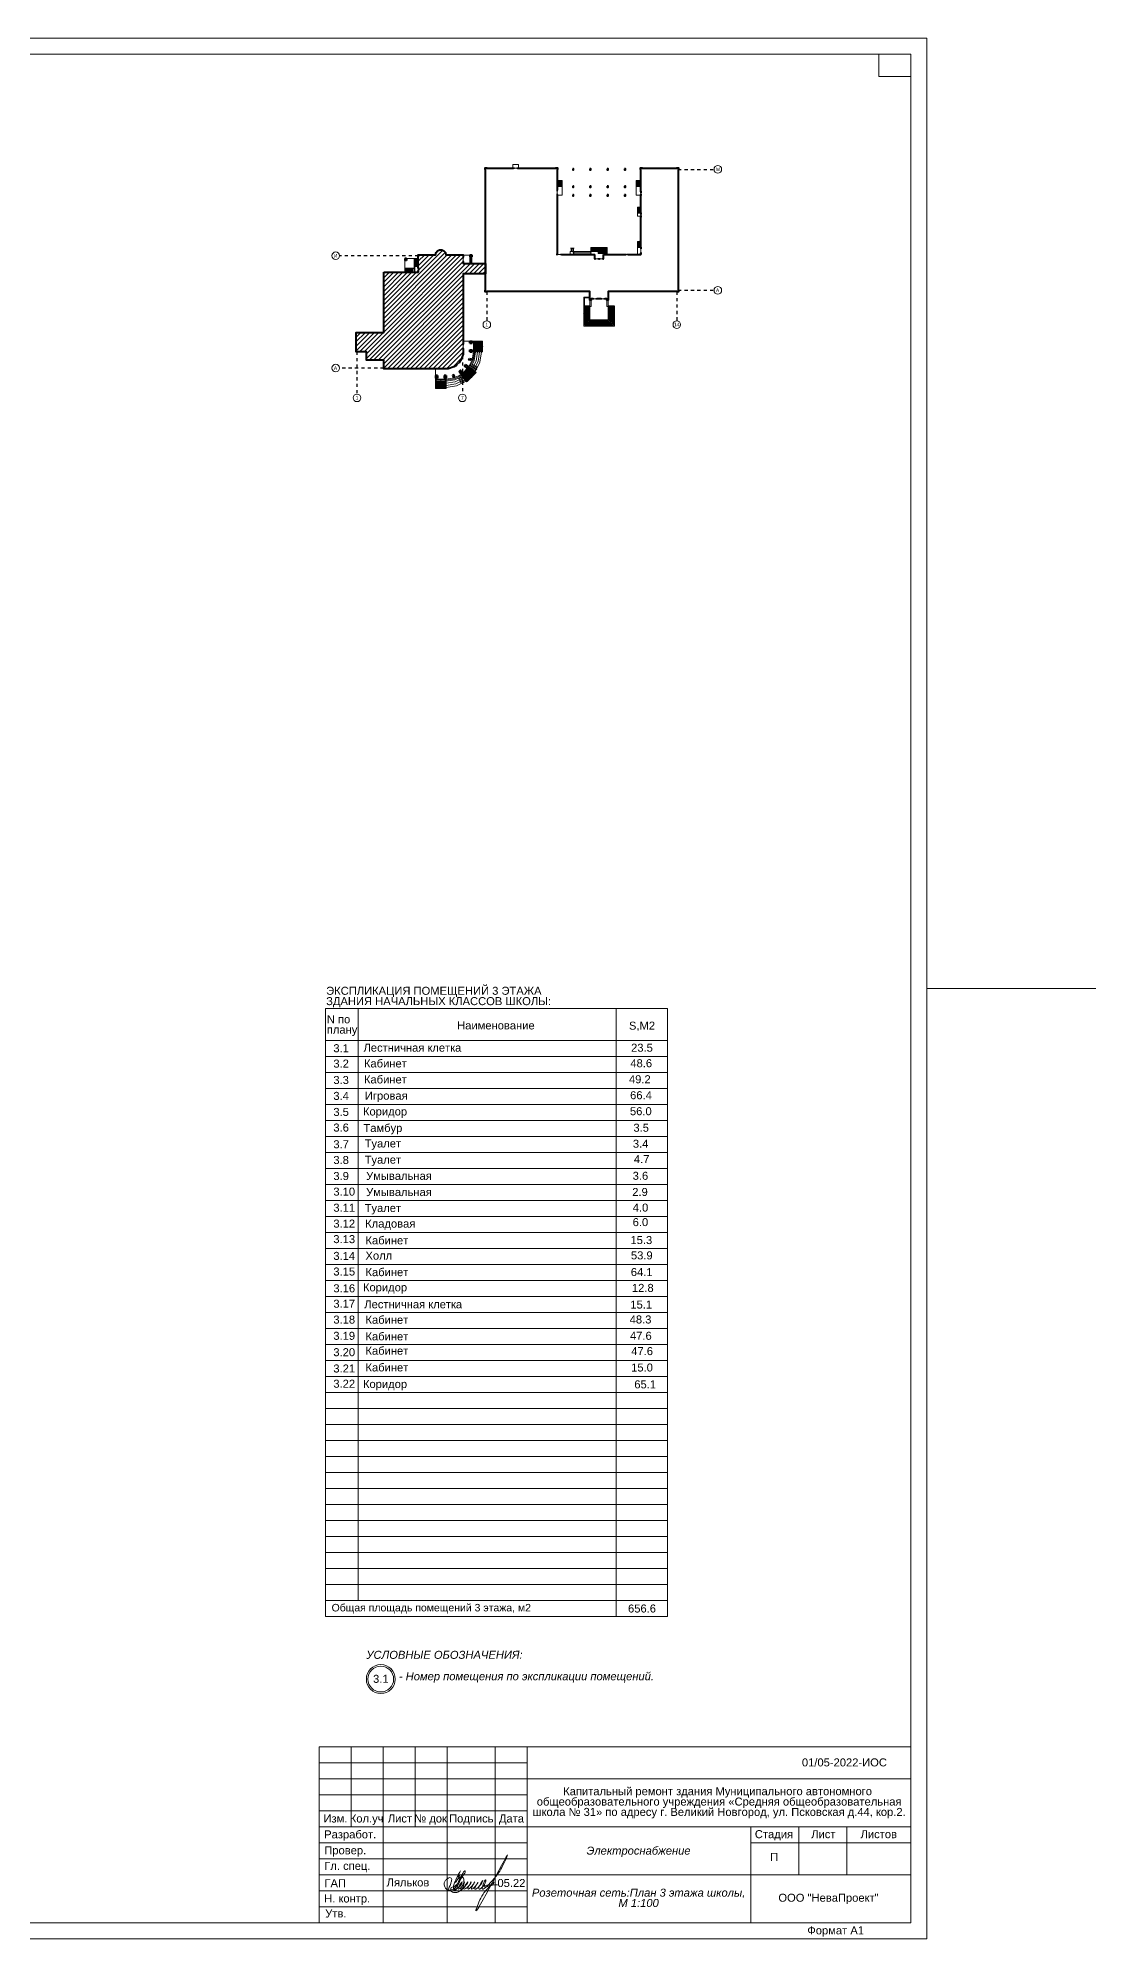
# Model space of a CAD drawing. Header units: metres. Extents: x -306 to 273, y -329 to 512.
# Drawn here: x -52.8 to -19.8, y 375.2 to 434.6 of the extents above; entities that cross this region are included whole.
import ezdxf
from ezdxf.enums import TextEntityAlignment as Align

# ---------------------------------------------------------------- set-up
doc = ezdxf.new("R2010")
doc.units = ezdxf.units.M
doc.header["$MEASUREMENT"] = 0
doc.linetypes.add('( Dashdot )', pattern=[1.001, 0.5, -0.25, 0.001, -0.25])
doc.linetypes.add('DGN Style 3', pattern=[9.681301, 6.915215, -2.766086])
doc.layers.add('Level 50', color=7, linetype='Continuous', lineweight=0)
doc.layers.add('Level 63', color=7, linetype='Continuous', lineweight=0)
doc.styles.add('Arial', font='ariali.ttf')
doc.styles.add('GOST 2.304', font='cs_gost2304.shx')
doc.styles.add('Style-Arial', font='arial.ttf')

# ---------------------------------------------------------------- blocks, each defined once
blk = doc.blocks.new('*U1662')
at = {"color": 7, "linetype": 'Continuous', "lineweight": 0}
blk.add_line((47.337, 0), (42.05, 0), dxfattribs=at)
at = {"color": 7, "linetype": 'Continuous', "lineweight": 0, "flags": 128}
blk.add_lwpolyline([(42.05, 29.7), (42.05, -29.7), (-42.05, -29.7), (-42.05, 29.7), (42.05, 29.7)], close=True, dxfattribs=at)
at = {"layer": 'Level 50', "color": 7, "linetype": 'Continuous', "lineweight": 13}
for p, q in [((41.55, 29.2), (-40.05, 29.2)), ((40.55, 29.2), (40.55, 28.5)), ((41.55, 29.2), (41.55, -29.2)), ((40.55, 28.5), (41.55, 28.5)), ((41.55, -29.2), (-41.25, -29.2))]:
    blk.add_line(p, q, dxfattribs=at)
at = {"layer": 'Level 63', "color": 7, "linetype": 'Continuous', "lineweight": 13}
for p, q in [((23.05, -23.7), (41.55, -23.7)), ((23.05, -23.7), (23.05, -29.2)), ((24.05, -23.7), (24.05, -26.2)), ((25.05, -23.7), (25.05, -29.2)), ((26.05, -23.7), (26.05, -26.2)), ((27.05, -23.7), (27.05, -29.2)), ((28.55, -23.7), (28.55, -29.2)), ((29.55, -23.7), (29.55, -29.2)), ((29.55, -24.7), (41.55, -24.7)), ((23.05, -25.7), (29.55, -25.7)), ((23.05, -26.2), (29.55, -26.2)), ((29.55, -26.2), (41.55, -26.2)), ((36.55, -26.7), (41.55, -26.7)), ((29.55, -27.7), (41.55, -27.7))]:
    blk.add_line(p, q, dxfattribs=at)
at = {"layer": 'Level 63', "color": 7, "linetype": 'Continuous', "lineweight": 0}
for p, q in [((23.05, -24.2), (29.55, -24.2)), ((23.05, -24.7), (29.55, -24.7)), ((23.05, -25.2), (29.55, -25.2)), ((23.05, -26.7), (29.55, -26.7)), ((23.05, -27.2), (29.55, -27.2)), ((23.05, -27.7), (29.55, -27.7)), ((23.05, -28.2), (29.55, -28.2)), ((23.05, -28.7), (29.55, -28.7))]:
    blk.add_line(p, q, dxfattribs=at)
at = {"layer": 'Level 63', "color": 7, "linetype": 'Continuous', "lineweight": 13, "flags": 128}
for points in [[(36.55, -26.2), (36.55, -29.2)], [(38.05, -26.2), (38.05, -27.7)], [(39.55, -26.2), (39.55, -27.7)]]:
    blk.add_lwpolyline(points, dxfattribs=at)
at = {"layer": 'Level 63', "color": 7, "linetype": 'Continuous', "lineweight": 0, "style": 'Style-Arial'}
for s, p in [('Изм.', (23.557, -25.935)), ('Кол.уч', (24.534, -25.935)), ('Лист', (25.573, -25.935)), ('№ док', (26.532, -25.935)), ('Подпись', (27.806, -25.935)), ('Дата', (29.061, -25.935)), ('Разработ.', (24.019, -26.431)), ('Стадия', (37.268, -26.425)), ('Лист', (38.813, -26.425)), ('Листов', (40.546, -26.425)), ('Провер.', (23.864, -26.929)), ('Гл. спец.', (23.931, -27.416)), ('ГАП', (23.551, -27.957)), ('Н. контр.', (23.925, -28.435)), ('ООО "НеваПроект"', (38.973, -28.411)), ('Утв.', (23.57, -28.902)), ('Формат А1', (39.197, -29.431))]:
    blk.add_text(s, height=0.25, dxfattribs=at).set_placement(p, align=Align.MIDDLE_CENTER)
blk = doc.blocks.new('*U1796')
at = {"color": 7, "linetype": 'Continuous', "lineweight": 13}
for radius in [0.452, 0.402]:
    blk.add_circle((0, 0), radius, dxfattribs=at)
at = {"color": 7, "linetype": 'Continuous', "lineweight": 13, "style": 'Style-Arial'}
blk.add_text('3.1', height=0.25, dxfattribs=at).set_placement((-0.242, 0.133), align=Align.TOP_LEFT)
blk = doc.blocks.new('*U1799')
at = {"color": 7, "linetype": 'Continuous', "lineweight": 0}
for p in [(-0.23, 0.11), (0.23, 0.11)]:
    blk.add_line(p, (0, -0.11), dxfattribs=at)
blk = doc.blocks.new('*U1800')
at = {"color": 7, "linetype": 'Continuous', "lineweight": 0}
for p in [(-0.23, 0.11), (0.23, 0.11)]:
    blk.add_line(p, (0, -0.11), dxfattribs=at)
blk = doc.blocks.new('*U1801')
at = {"color": 7, "linetype": 'Continuous', "lineweight": 0}
for p in [(-0.23, 0.11), (0.23, 0.11)]:
    blk.add_line(p, (0, -0.11), dxfattribs=at)
blk = doc.blocks.new('*U1802')
at = {"color": 7, "linetype": 'Continuous', "lineweight": 0}
for p in [(-0.23, 0.11), (0.23, 0.11)]:
    blk.add_line(p, (0, -0.11), dxfattribs=at)
blk = doc.blocks.new('*U1803')
at = {"color": 7, "linetype": 'Continuous', "lineweight": 0}
for p in [(-0.23, 0.11), (0.23, 0.11)]:
    blk.add_line(p, (0, -0.11), dxfattribs=at)
blk = doc.blocks.new('*U1804')
at = {"color": 7, "linetype": 'Continuous', "lineweight": 0}
for p in [(-0.23, 0.11), (0.23, 0.11)]:
    blk.add_line(p, (0, -0.11), dxfattribs=at)
blk = doc.blocks.new('*U1805')
at = {"color": 7, "linetype": 'Continuous', "lineweight": 0}
for p in [(-0.23, 0.11), (0.23, 0.11)]:
    blk.add_line(p, (0, -0.11), dxfattribs=at)
blk = doc.blocks.new('*U1806')
at = {"color": 7, "linetype": 'Continuous', "lineweight": 0}
for p in [(-0.23, 0.11), (0.23, 0.11)]:
    blk.add_line(p, (0, -0.11), dxfattribs=at)
blk = doc.blocks.new('*U1807')
at = {"color": 7, "linetype": 'Continuous', "lineweight": 0}
for p in [(-0.23, 0.11), (0.23, 0.11)]:
    blk.add_line(p, (0, -0.11), dxfattribs=at)
blk = doc.blocks.new('*U1808')
at = {"color": 7, "linetype": 'Continuous', "lineweight": 0}
for p in [(-0.23, 0.11), (0.23, 0.11)]:
    blk.add_line(p, (0, -0.11), dxfattribs=at)
blk = doc.blocks.new('*U1809')
at = {"color": 7, "linetype": 'Continuous', "lineweight": 0}
for p in [(-0.23, 0.11), (0.23, 0.11)]:
    blk.add_line(p, (0, -0.11), dxfattribs=at)
blk = doc.blocks.new('*U1810')
at = {"color": 7, "linetype": 'Continuous', "lineweight": 0}
for p in [(-0.23, 0.11), (0.23, 0.11)]:
    blk.add_line(p, (0, -0.11), dxfattribs=at)
blk = doc.blocks.new('*U1811')
at = {"color": 7, "linetype": 'Continuous', "lineweight": 0}
for p in [(-0.23, 0.11), (0.23, 0.11)]:
    blk.add_line(p, (0, -0.11), dxfattribs=at)
blk = doc.blocks.new('*U1812')
at = {"color": 7, "linetype": 'Continuous', "lineweight": 0}
for p in [(-0.23, 0.11), (0.23, 0.11)]:
    blk.add_line(p, (0, -0.11), dxfattribs=at)
blk = doc.blocks.new('*U1813')
at = {"color": 7, "linetype": 'Continuous', "lineweight": 0}
for p in [(-0.23, 0.11), (0.23, 0.11)]:
    blk.add_line(p, (0, -0.11), dxfattribs=at)
blk = doc.blocks.new('*U1814')
at = {"color": 7, "linetype": 'Continuous', "lineweight": 0}
for p in [(-0.23, 0.11), (0.23, 0.11)]:
    blk.add_line(p, (0, -0.11), dxfattribs=at)
blk = doc.blocks.new('*U1815')
at = {"color": 7, "linetype": 'Continuous', "lineweight": 0}
for p in [(-0.23, 0.11), (0.23, 0.11)]:
    blk.add_line(p, (0, -0.11), dxfattribs=at)
blk = doc.blocks.new('*U1816')
at = {"color": 7, "linetype": 'Continuous', "lineweight": 0}
for p in [(-0.23, 0.11), (0.23, 0.11)]:
    blk.add_line(p, (0, -0.11), dxfattribs=at)
blk = doc.blocks.new('*U1817')
at = {"color": 7, "linetype": 'Continuous', "lineweight": 40}
for p, q in [((-4.59, 40.2), (-4.59, 39.7)), ((-3.19, 40.2), (-3.19, 39.7)), ((10.31, 32.3), (10.81, 32.3)), ((10.31, 30.8), (10.81, 30.8)), ((39.41, 31.7), (39.91, 31.7)), ((39.41, 30.8), (39.91, 30.8)), ((39.41, 24.2), (39.91, 24.2)), ((39.41, 23.3), (39.91, 23.3)), ((-42.39, 8.5), (-42.39, 7.85)), ((-41.74, 8.5), (-42.39, 8.5)), ((-41.74, 7.85), (-42.39, 7.85)), ((-41.74, 8.5), (-41.74, 7.85)), ((-22.34, 9), (-21.84, 9)), ((-22.34, 7.5), (-21.84, 7.5)), ((-19.79, 9.8), (-19.79, 9.68)), ((-19.79, 9.8), (-19.14, 9.8)), ((-19.79, 9.68), (-19.79, 9.15)), ((-19.79, 9.15), (-19.14, 9.15)), ((-19.14, 9.8), (-19.14, 9.15)), ((10.61, 9.7), (10.61, 10.2)), ((12.01, 9.7), (12.01, 10.2)), ((23.61, 8.45), (23.61, 9.95)), ((23.61, 8.45), (23.71, 8.45)), ((23.71, 8.2), (23.71, 8.7)), ((25.01, 8.2), (25.01, 8.7)), ((25.01, 8.45), (25.21, 8.45)), ((25.21, 8.2), (25.21, 8.7)), ((26.51, 8.2), (26.51, 8.7)), ((26.51, 8.45), (26.61, 8.45)), ((26.61, 8.45), (26.61, 9.95)), ((34.37, 9.7), (34.37, 10.2)), ((35.26, 9.7), (35.26, 10.2)), ((39.41, 12.2), (39.91, 12.2)), ((39.41, 10.35), (39.91, 10.35)), ((-37.94, 5.3), (-37.44, 5.3)), ((-37.94, 4.3), (-37.44, 4.3)), ((23.06, -5.7), (23.06, -5.2)), ((24.36, -5.7), (24.36, -5.2)), ((25.86, -5.7), (25.86, -5.2)), ((27.16, -5.7), (27.16, -5.2)), ((-22.35, -22.75), (-21.85, -22.75)), ((-22.34, -21.25), (-21.84, -21.25)), ((-19.84, -20.18), (-18.94, -20.18)), ((-19.84, -20.83), (-19.84, -20.18)), ((-19.84, -20.83), (-18.94, -20.83)), ((-19.84, -23.18), (-18.94, -23.18)), ((-19.84, -23.83), (-19.84, -23.18)), ((-19.84, -23.83), (-18.94, -23.83)), ((-18.94, -20.83), (-18.94, -20.18)), ((-18.94, -23.83), (-18.94, -23.18)), ((-31.71, -32.05), (-31.71, -32.95)), ((-31.06, -32.05), (-31.71, -32.05)), ((-31.06, -32.95), (-31.71, -32.95)), ((-31.06, -32.05), (-31.06, -32.95)), ((-28.71, -32.05), (-28.71, -32.95)), ((-28.06, -32.05), (-28.71, -32.05)), ((-28.06, -32.95), (-28.71, -32.95)), ((-28.06, -32.05), (-28.06, -32.95)), ((-24.61, -28.34), (-24.26, -28.69)), ((-23.55, -27.28), (-23.2, -27.63))]:
    blk.add_line(p, q, dxfattribs=at)
at = {"color": 7, "linetype": 'Continuous', "lineweight": 0}
for p, q in [((12.26, 35.6), (10.56, 35.6)), ((12.26, 35.3), (10.56, 35.3)), ((12.26, 35), (10.56, 35)), ((12.26, 34.7), (10.56, 34.7)), ((12.26, 34.4), (10.56, 34.4)), ((12.26, 34.1), (10.56, 34.1)), ((12.26, 33.8), (10.56, 33.8)), ((12.26, 33.5), (10.56, 33.5)), ((11.41, 35.6), (11.41, 33.5)), ((12.26, 35.6), (12.26, 33.5)), ((12.26, 30.5), (12.26, 33.5)), ((39.66, 35.6), (37.96, 35.6)), ((37.96, 35.6), (37.96, 33.5)), ((39.66, 35.3), (37.96, 35.3)), ((39.66, 35), (37.96, 35)), ((39.66, 34.7), (37.96, 34.7)), ((39.66, 34.4), (37.96, 34.4)), ((39.66, 34.1), (37.96, 34.1)), ((39.66, 33.8), (37.96, 33.8)), ((37.96, 30.5), (37.96, 33.5)), ((37.96, 33.5), (39.66, 33.5)), ((38.81, 35.6), (38.81, 33.5)), ((10.56, 32.3), (10.56, 30.8)), ((39.66, 31.7), (39.66, 30.8)), ((39.66, 26.35), (38.46, 26.35)), ((38.46, 26.35), (38.46, 23.25)), ((39.66, 26.05), (38.46, 26.05)), ((39.66, 25.75), (38.46, 25.75)), ((39.66, 25.45), (38.46, 25.45)), ((39.66, 25.15), (38.46, 25.15)), ((39.66, 24.85), (38.46, 24.85)), ((39.66, 24.55), (38.46, 24.55)), ((39.66, 24.25), (38.46, 24.25)), ((39.66, 23.25), (38.46, 23.25)), ((39.06, 26.35), (39.06, 24.25)), ((39.66, 24.2), (39.66, 23.3)), ((38.46, 14.45), (38.46, 9.95)), ((39.66, 14.45), (38.46, 14.45)), ((39.66, 14.15), (38.46, 14.15)), ((39.66, 13.85), (38.46, 13.85)), ((39.66, 13.55), (38.46, 13.55)), ((39.66, 13.25), (38.46, 13.25)), ((39.06, 14.45), (39.06, 12.35)), ((-42.39, 7.85), (-42.39, 3.8)), ((-41.74, 8.5), (-39.14, 8.5)), ((-38.89, 8.5), (-37.69, 8.5)), ((-38.89, 8.2), (-37.69, 8.2)), ((-38.89, 7.9), (-37.69, 7.9)), ((-38.89, 7.6), (-37.69, 7.6)), ((-38.89, 7.3), (-37.69, 7.3)), ((-38.89, 7), (-37.69, 7)), ((-38.89, 6.7), (-37.69, 6.7)), ((-38.29, 8.5), (-38.29, 5.8)), ((-22.09, 7.5), (-22.09, 9)), ((-19.74, 9.15), (-19.74, 6.8)), ((-19.14, 7.97), (-19.74, 7.97)), ((-19.44, 9.15), (-19.44, 6.8)), ((-19.14, 9.15), (-19.14, 6.8)), ((10.61, 9.95), (12.01, 9.95)), ((15.81, 10.95), (15.81, 12.18)), ((22.26, 10.5), (16.26, 10.5)), ((22.26, 9.95), (22.26, 12.35)), ((22.26, 12.35), (27.96, 12.35)), ((22.26, 12.05), (27.96, 12.05)), ((22.26, 11.75), (27.96, 11.75)), ((22.26, 11.45), (27.96, 11.45)), ((22.26, 11.15), (27.96, 11.15)), ((23.71, 8.45), (25.01, 8.45)), ((24.81, 10.85), (27.96, 10.85)), ((24.81, 10.55), (27.96, 10.55)), ((24.81, 10.25), (27.96, 10.25)), ((25.21, 8.45), (26.51, 8.45)), ((25.74, 12.35), (25.74, 10.25)), ((27.96, 9.95), (27.96, 12.35)), ((34.37, 9.95), (35.26, 9.95)), ((39.66, 12.95), (38.46, 12.95)), ((39.66, 12.65), (38.46, 12.65)), ((39.66, 12.35), (38.46, 12.35)), ((39.66, 12.2), (39.66, 10.35)), ((-42.39, 5), (-42.39, 3.8)), ((-39.69, 4.4), (-42.39, 4.4)), ((-42.09, 5), (-42.09, 3.8)), ((-41.79, 5), (-41.79, 3.8)), ((-41.49, 5), (-41.49, 3.8)), ((-41.19, 5), (-41.19, 3.8)), ((-40.89, 5), (-40.89, 3.8)), ((-40.59, 5), (-40.59, 3.8)), ((-40.29, 5), (-40.29, 3.8)), ((-39.99, 5), (-39.99, 3.8)), ((-39.69, 5), (-39.69, 3.8)), ((-38.89, 6.4), (-37.69, 6.4)), ((-38.89, 6.1), (-37.69, 6.1)), ((-38.89, 5.8), (-37.69, 5.8)), ((-37.69, 5.3), (-37.69, 4.3)), ((19.82, -4.85), (19.82, -14.9)), ((19.82, -4.85), (21.96, -4.85)), ((20.07, -5.1), (21.96, -5.1)), ((20.07, -5.1), (20.07, -7.85)), ((21.96, -5.95), (21.96, -7.85)), ((22.36, -5.95), (22.36, -8.1)), ((23.06, -5.45), (24.36, -5.45)), ((24.56, -5.45), (25.66, -5.45)), ((25.86, -5.45), (27.16, -5.45)), ((27.86, -5.95), (27.86, -8.1)), ((28.26, -5.95), (28.26, -7.85)), ((19.82, -8.1), (22.36, -8.1)), ((19.82, -10.45), (21.92, -10.45)), ((20.07, -7.85), (21.96, -7.85)), ((21.92, -8.1), (21.92, -12.8)), ((21.92, -12.8), (28.32, -12.8)), ((25.12, -14.9), (25.12, -12.8)), ((27.86, -8.1), (30.42, -8.1)), ((28.26, -7.85), (30.41, -7.85)), ((28.32, -8.1), (28.32, -12.8)), ((30.42, -10.45), (28.32, -10.45)), ((30.42, -7.85), (30.42, -14.9)), ((19.82, -14.9), (30.42, -14.9)), ((-22.1, -22.75), (-22.09, -21.25)), ((-19.84, -20.18), (-22.09, -20.18)), ((-18.49, -20.43), (-18.49, -23.58)), ((-15.34, -22), (-18.49, -22)), ((-18.14, -20.43), (-18.14, -23.58)), ((-17.79, -20.43), (-17.79, -23.58)), ((-17.44, -20.43), (-17.44, -20.18)), ((-17.44, -20.43), (-17.44, -23.58)), ((-17.44, -23.83), (-17.44, -23.58)), ((-17.09, -20.43), (-17.09, -23.58)), ((-16.74, -20.43), (-16.74, -23.58)), ((-16.39, -20.43), (-16.39, -23.58)), ((-16.04, -20.43), (-16.04, -23.58)), ((-15.69, -20.43), (-15.69, -23.58)), ((-15.34, -20.43), (-15.34, -23.58)), ((-31.71, -32.05), (-31.71, -29.8)), ((-24.44, -28.51), (-23.38, -27.45)), ((-23.71, -32.94), (-22.76, -34.81)), ((-21.93, -34.41), (-23.4, -32.01)), ((-22.57, -31.56), (-20.33, -29.32)), ((-22.36, -31.85), (-20.04, -29.53)), ((-22.15, -32.14), (-19.75, -29.74)), ((-21.93, -32.44), (-22.13, -32.59)), ((-21.94, -32.42), (-19.47, -29.95)), ((-21.73, -32.71), (-19.18, -30.15)), ((-21.53, -33), (-18.89, -30.36)), ((-19.22, -32.67), (-21.45, -30.44)), ((-21.32, -33.28), (-18.61, -30.57)), ((-21.11, -33.57), (-18.32, -30.78)), ((-20.9, -33.86), (-18.03, -30.99)), ((-20.69, -34.14), (-17.75, -31.2)), ((-17.48, -29.96), (-19.88, -28.49)), ((-19.44, -29.96), (-19.3, -29.76)), ((-18.95, -28.18), (-17.08, -29.13)), ((-31.46, -34.45), (-31.71, -34.45)), ((-31.46, -33.4), (-28.31, -33.4)), ((-31.46, -33.75), (-28.31, -33.75)), ((-31.46, -34.1), (-28.31, -34.1)), ((-31.46, -34.45), (-28.31, -34.45)), ((-31.46, -34.8), (-28.31, -34.8)), ((-31.46, -35.15), (-28.31, -35.15)), ((-31.46, -35.5), (-28.31, -35.5)), ((-31.46, -35.85), (-28.31, -35.85)), ((-31.46, -36.2), (-28.31, -36.2)), ((-31.46, -36.55), (-28.31, -36.55)), ((-29.89, -36.55), (-29.89, -33.4)), ((-28.06, -34.45), (-28.31, -34.45))]:
    blk.add_line(p, q, dxfattribs=at)
at = {"color": 1, "linetype": '( Dashdot )', "ltscale": 0.09}
for p, q in [((52.56, 39.5), (65.05, 39.5)), ((-37.69, 9.5), (-65.05, 9.5)), ((-13.88, -2.95), (-13.88, -13.1)), ((52.12, -2.95), (52.12, -13.1)), ((52.56, -2.5), (65.05, -2.5)), ((-58.99, -23.8), (-58.99, -38.51)), ((-22.39, -25.32), (-22.39, -38.51)), ((-49.69, -29.5), (-65.05, -29.5))]:
    blk.add_line(p, q, dxfattribs=at)
at = {"color": 7, "linetype": 'Continuous', "lineweight": 40, "flags": 128}
for points in [[(23.06, -5.45), (22.36, -5.45), (22.36, -5.95), (21.96, -5.95), (21.96, -2.95), (-13.89, -2.95), (-13.89, -3.05), (-14.44, -3.05), (-14.44, -2.5), (-14.34, -2.5), (-14.34, 39.5), (-14.44, 39.5), (-14.44, 40.05), (-13.89, 40.05), (-13.89, 39.95), (-4.59, 39.95)], [(-3.19, 39.95), (10.11, 39.95), (10.11, 40.05), (10.66, 40.05), (10.66, 39.5), (10.56, 39.5), (10.56, 32.3)], [(39.66, 31.7), (39.66, 39.5), (39.56, 39.5), (39.56, 40.05), (40.11, 40.05), (40.11, 39.95), (52.11, 39.95), (52.11, 40.05), (52.66, 40.05), (52.66, 39.5), (52.56, 39.5), (52.56, -2.5), (52.66, -2.5), (52.66, -3.05), (52.11, -3.05), (52.11, -2.95), (28.26, -2.95), (28.26, -5.95), (27.86, -5.95), (27.86, -5.45), (27.16, -5.45)], [(10.56, 30.8), (10.56, 9.95), (10.61, 9.95)], [(39.66, 24.2), (39.66, 30.8)], [(39.66, 12.2), (39.66, 23.3)], [(-37.69, 5.3), (-37.69, 9.8), (-31.69, 9.8), (-31.51, 10.58), (-31.01, 11.21), (-30.29, 11.55), (-29.49, 11.55), (-28.77, 11.21), (-28.27, 10.58), (-28.09, 9.8), (-22.09, 9.8), (-22.09, 9)], [(-22.09, 7.5), (-22.09, 6.8), (-14.39, 6.8), (-14.39, 3.2), (-22.09, 3.2), (-22.09, -20.18), (-22.09, -21.25)], [(12.01, 9.95), (23.61, 9.95)], [(26.61, 9.95), (34.37, 9.95)], [(35.26, 9.95), (39.66, 9.95), (39.66, 10.35)], [(-24.44, -28.51), (-25.38, -29.12), (-27.28, -29.73), (-28.19, -29.8), (-49.69, -29.8), (-49.69, -26.8), (-55.69, -26.8), (-55.69, -23.8), (-59.29, -23.8), (-59.29, -17.2), (-49.69, -17.2), (-49.69, 3.8)], [(-49.69, 3.8), (-37.69, 3.8), (-37.69, 4.3)], [(25.86, -5.45), (24.36, -5.45)], [(-22.1, -22.75), (-22.1, -24.16), (-22.15, -24.61), (-22.77, -26.51), (-23.38, -27.45)]]:
    blk.add_lwpolyline(points, dxfattribs=at)
at = {"color": 7, "linetype": 'Continuous', "lineweight": 0, "flags": 128}
for points in [[(-4.89, 39.95), (-2.89, 39.95), (-2.89, 41.15), (-4.89, 41.15), (-4.89, 39.95)], [(-38.89, 3.8), (-38.89, 8.5), (-39.14, 8.5), (-39.14, 3.8), (-38.89, 3.8)], [(16.26, 10.95), (16.26, 10.05), (15.06, 10.05), (15.06, 10.95), (16.26, 10.95)], [(22.26, 10.95), (22.26, 10.05), (16.26, 10.05), (16.26, 10.95), (22.26, 10.95)], [(-18.94, -20.18), (-15.34, -20.18), (-15.34, -20.43), (-18.94, -20.43), (-18.94, -20.18)], [(-18.94, -23.58), (-15.34, -23.58), (-15.34, -23.83), (-18.94, -23.83), (-18.94, -23.58)], [(-31.71, -32.95), (-31.71, -36.55), (-31.46, -36.55), (-31.46, -32.95), (-31.71, -32.95)], [(-28.31, -32.95), (-28.31, -36.55), (-28.06, -36.55), (-28.06, -32.95), (-28.31, -32.95)], [(-23.01, -31.38), (-20.9, -34.29), (-20.69, -34.14), (-22.81, -31.23), (-23.01, -31.38)], [(-20.51, -28.88), (-17.6, -30.99), (-17.75, -31.2), (-20.66, -29.08), (-20.51, -28.88)]]:
    blk.add_lwpolyline(points, close=True, dxfattribs=at)
at = {"color": 7, "linetype": 'Continuous', "lineweight": 40, "flags": 128}
for points in [[(15.96, 39.65), (15.96, 39.35), (16.26, 39.35), (16.26, 39.65), (15.96, 39.65)], [(21.96, 39.65), (21.96, 39.35), (22.26, 39.35), (22.26, 39.65), (21.96, 39.65)], [(27.96, 39.65), (27.96, 39.35), (28.26, 39.35), (28.26, 39.65), (27.96, 39.65)], [(33.96, 39.65), (33.96, 39.35), (34.26, 39.35), (34.26, 39.65), (33.96, 39.65)], [(15.96, 33.65), (15.96, 33.35), (16.26, 33.35), (16.26, 33.65), (15.96, 33.65)], [(21.96, 33.65), (21.96, 33.35), (22.26, 33.35), (22.26, 33.65), (21.96, 33.65)], [(27.96, 33.65), (27.96, 33.35), (28.26, 33.35), (28.26, 33.65), (27.96, 33.65)], [(33.96, 33.65), (33.96, 33.35), (34.26, 33.35), (34.26, 33.65), (33.96, 33.65)], [(15.96, 30.65), (15.96, 30.35), (16.26, 30.35), (16.26, 30.65), (15.96, 30.65)], [(21.96, 30.65), (21.96, 30.35), (22.26, 30.35), (22.26, 30.65), (21.96, 30.65)], [(27.96, 30.65), (27.96, 30.35), (28.26, 30.35), (28.26, 30.65), (27.96, 30.65)], [(33.96, 30.65), (33.96, 30.35), (34.26, 30.35), (34.26, 30.65), (33.96, 30.65)], [(-19.93, -26.12), (-19.31, -26.32), (-19.47, -26.8), (-20.08, -26.6), (-19.93, -26.12)], [(-25.77, -31.96), (-25.57, -32.58), (-25.09, -32.42), (-25.29, -31.8), (-25.77, -31.96)], [(-23.54, -30.65), (-23.01, -30.27), (-22.49, -31), (-23.01, -31.38), (-23.54, -30.65)], [(-21.24, -28.35), (-21.62, -28.87), (-20.89, -29.4), (-20.51, -28.88), (-21.24, -28.35)]]:
    blk.add_lwpolyline(points, close=True, dxfattribs=at)
at = {"color": 7, "linetype": 'Continuous', "lineweight": 0, "flags": 128}
for points in [[(10.56, 30.5), (12.26, 30.5)], [(39.66, 30.5), (37.96, 30.5)], [(-22.09, 9.68), (-19.79, 9.68)], [(15.22, 12.18), (15.81, 12.18), (15.83, 12.06), (15.87, 12.3), (15.89, 12.18), (16.43, 12.18)], [(16.26, 12.18), (16.26, 10.95), (15.36, 10.95), (15.36, 12.18)], [(22.26, 10.95), (24.81, 10.95), (24.81, 10.25)], [(-39.14, 5), (-42.39, 5), (-42.39, 5.25), (-39.14, 5.25)], [(20.12, -8.1), (20.12, -14.6), (30.12, -14.6), (30.12, -8.1)], [(20.42, -8.1), (20.42, -14.3), (29.82, -14.3), (29.82, -8.1)], [(20.72, -8.1), (20.72, -14), (29.52, -14), (29.52, -8.1)], [(21.02, -8.1), (21.02, -13.7), (29.22, -13.7), (29.22, -8.1)], [(21.32, -8.1), (21.32, -13.4), (28.92, -13.4), (28.92, -8.1)], [(21.62, -8.1), (21.62, -13.1), (28.62, -13.1), (28.62, -8.1)], [(-18.53, -23.83), (-18.97, -26.62), (-20.19, -29.11)], [(-18.17, -23.83), (-18.63, -26.73), (-19.9, -29.32)], [(-17.82, -23.83), (-18.29, -26.83), (-19.61, -29.53)], [(-17.11, -23.83), (-17.62, -27.05), (-19.04, -29.95)], [(-16.4, -23.83), (-16.94, -27.26), (-18.46, -30.37)], [(-15.69, -23.83), (-16.27, -27.47), (-17.89, -30.78)], [(-28.06, -33.36), (-25.27, -32.92), (-22.78, -31.7)], [(-28.06, -33.72), (-25.16, -33.26), (-22.57, -31.99)], [(-28.06, -34.07), (-25.05, -33.6), (-22.36, -32.28)], [(-28.06, -34.78), (-24.84, -34.27), (-21.94, -32.85)], [(-23.55, -33.25), (-22.15, -32.57)], [(-18.64, -28.34), (-19.32, -29.74)], [(-18.01, -28.66), (-18.75, -30.16)], [(-17.39, -28.97), (-18.17, -30.58)], [(-28.06, -35.49), (-24.63, -34.95), (-21.52, -33.43)], [(-28.06, -36.2), (-24.42, -35.62), (-21.1, -34)], [(-23.23, -33.87), (-21.73, -33.14)], [(-22.92, -34.5), (-21.31, -33.71)]]:
    blk.add_lwpolyline(points, dxfattribs=at)
at = {"color": 7, "linetype": 'Continuous', "lineweight": 13}
for centre in [(66.37, 39.5), (-66.37, 9.5), (66.37, -2.5), (-13.88, -14.42), (52.12, -14.42), (-66.37, -29.5), (-58.99, -39.83), (-22.39, -39.83)]:
    blk.add_circle(centre, 1.32, dxfattribs=at)
at = {"color": 7, "linetype": 'Continuous', "lineweight": 0}
for centre in [(11.41, 35.6), (38.81, 35.6), (39.06, 26.35), (39.06, 14.45), (-38.29, 8.5), (-19.14, 7.97), (15.81, 10.95), (22.26, 10.5), (25.74, 12.35), (-39.69, 4.4), (19.82, -10.45), (30.42, -10.45), (25.12, -14.9), (-15.34, -22), (-19.22, -32.67), (-17.48, -29.96), (-29.89, -36.55), (-21.93, -34.41)]:
    blk.add_circle(centre, 0.0733, dxfattribs=at)
at = {"color": 7, "linetype": 'Continuous', "lineweight": 0, "extrusion": (0, 0, -1)}
for name, p in [('*U1799', (-11.41, 33.61)), ('*U1805', (-38.81, 33.61)), ('*U1804', (-39.06, 24.36)), ('*U1802', (-25.74, 10.36)), ('*U1803', (-39.06, 12.46))]:
    blk.add_blockref(name, p, dxfattribs=at)
at = {"color": 7, "linetype": 'Continuous', "lineweight": 0}
for name, p, rotation in [('*U1811', (-19.62, 7.97), 270), ('*U1809', (-42.27, 4.4), 270), ('*U1806', (25.12, -12.92), 180), ('*U1807', (28.43, -10.45), 270), ('*U1813', (-23.34, -32.1), 211.4246367376645), ('*U1814', (-21.37, -30.52), 225.0000000000007), ('*U1812', (-29.89, -33.52), 180.0000000000003)]:
    blk.add_blockref(name, p, dxfattribs=dict(at, rotation=rotation))
at = {"color": 7, "linetype": 'Continuous', "lineweight": 0, "extrusion": (0, 0, -1)}
for name, p, rotation in [('*U1801', (-15.81, 12.07), 180), ('*U1800', (-16.38, 10.5), 90.00000000000001), ('*U1808', (-21.8, -10.45), 270), ('*U1816', (18.37, -22), 89.9999999999988), ('*U1815', (19.78, -28.55), 121.424636737663)]:
    blk.add_blockref(name, p, dxfattribs=dict(at, rotation=rotation))
at = {"color": 7, "linetype": 'Continuous', "lineweight": 0}
blk.add_blockref('*U1810', (-38.29, 5.91), dxfattribs=at)
at = {"color": 7, "linetype": 'Continuous', "lineweight": 30, "style": 'Style-Arial'}
for s, p in [('М', (65.7, 40.14)), ('И', (-67.04, 10.14)), ('А', (65.7, -1.86)), ('1', (-14.38, -13.78)), ('14', (51.07, -13.78)), ('А', (-67.04, -28.86)), ('1', (-59.48, -39.18)), ('7', (-22.88, -39.18))]:
    blk.add_text(s, height=1.25, dxfattribs=at).set_placement(p, align=Align.TOP_LEFT)

msp = doc.modelspace()

# ---------------------------------------------------------------- hatches: boundary and pattern name
at = {"linetype": 'Continuous', "lineweight": 0}
h = msp.add_hatch(dxfattribs=at)
h.set_pattern_fill('HATCH', color=204, style=0, pattern_type=2)
h.set_pattern_definition([(45, (-40.91935, 425.33369), (-0.0707107, 0.0707107), [])])
h.paths.add_polyline_path([(-42.56276549, 424.74927598), (-42.56276549, 424.47927598), (-42.02276549, 424.47927598), (-42.02276549, 424.23627598), (-42.02276549, 424.20927598), (-40.40501549, 424.20927598), (-40.08776549, 424.20927598), (-40.00596829, 424.21540379), (-39.83478192, 424.27103855), (-39.75023895, 424.32529003), (-39.65477953, 424.42074944), (-39.60052805, 424.50529242), (-39.56576549, 424.61225572), (-39.54489329, 424.67647879), (-39.54029958, 424.71726278), (-39.53975785, 424.84377598), (-39.53917977, 424.97877598), (-39.53876549, 425.07552598), (-39.53876549, 427.17927598), (-38.84576549, 427.17927598), (-38.84576549, 427.50327598), (-39.27326549, 427.50327598), (-39.30026549, 427.50327598), (-39.32726549, 427.50327598), (-39.53876549, 427.50327598), (-39.53876549, 427.56627598), (-39.53876549, 427.70127598), (-39.53876549, 427.76247598), (-39.53876549, 427.77327598), (-40.07876549, 427.77327598), (-40.09491638, 427.84378866), (-40.1398766, 427.90002547), (-40.20476549, 427.93122534), (-40.27676549, 427.93122534), (-40.34165438, 427.90002547), (-40.3866146, 427.84378866), (-40.40276549, 427.77327598), (-40.94276549, 427.77327598), (-40.94276549, 427.74627598), (-40.94276549, 427.65627598), (-40.94276549, 427.62927598), (-40.94276549, 427.60227598), (-40.94276549, 427.57527598), (-40.94276549, 427.54827598), (-40.94276549, 427.52127598), (-40.94276549, 427.49427598), (-40.94276549, 427.46727598), (-40.94276549, 427.44027598), (-40.94276549, 427.41327598), (-40.94276549, 427.36827598), (-40.94276549, 427.27827598), (-40.94276549, 427.23327598), (-41.05076549, 427.23327598), (-41.07326549, 427.23327598), (-41.12276549, 427.23327598), (-41.14976549, 427.23327598), (-41.17676549, 427.23327598), (-41.20376549, 427.23327598), (-41.23076549, 427.23327598), (-41.25776549, 427.23327598), (-41.28476549, 427.23327598), (-41.31176549, 427.23327598), (-41.33876549, 427.23327598), (-41.36576549, 427.23327598), (-42.02276549, 427.23327598), (-42.02276549, 425.34327598), (-42.88676549, 425.34327598), (-42.88676549, 424.74927598), (-42.85976549, 424.74927598)])

# ---------------------------------------------------------------- linework, layer by layer
at = {"color": 7, "linetype": 'Continuous', "lineweight": 13}
for p, q in [((-43.84073478, 404.22408622), (-33.15482953, 404.22408622)), ((-43.84073478, 404.22408622), (-43.84073478, 385.22408622)), ((-42.82726975, 404.22408622), (-42.82726975, 403.22408622)), ((-34.75381319, 404.22408622), (-34.75381319, 403.22408622)), ((-33.15482953, 404.22408622), (-33.15482953, 385.22408622)), ((-43.84073478, 403.22408622), (-33.15482953, 403.22408622)), ((-42.82726975, 403.22408622), (-42.82726975, 385.72408622)), ((-34.75381319, 403.22408622), (-34.75381319, 385.22408622)), ((-43.84073478, 385.72408622), (-33.15482953, 385.72408622)), ((-43.84073478, 385.22408622), (-33.15482953, 385.22408622))]:
    msp.add_line(p, q, dxfattribs=at)
at = {"color": 7, "linetype": 'Continuous', "lineweight": 0}
for p, q in [((-43.84073478, 402.72408622), (-33.15482953, 402.72408622)), ((-43.84073478, 402.22408622), (-33.15482953, 402.22408622)), ((-43.84073478, 401.72408622), (-33.15482953, 401.72408622)), ((-43.84073478, 401.22408622), (-33.15482953, 401.22408622)), ((-43.84073478, 400.72408622), (-33.15482953, 400.72408622)), ((-43.84073478, 400.22408622), (-33.15482953, 400.22408622)), ((-43.84073478, 399.72408622), (-33.15482953, 399.72408622)), ((-43.84073478, 399.22408622), (-33.15482953, 399.22408622)), ((-43.84073478, 398.72408622), (-33.15482953, 398.72408622)), ((-43.84073478, 398.22408622), (-33.15482953, 398.22408622)), ((-43.84073478, 397.72408622), (-33.15482953, 397.72408622)), ((-43.84073478, 397.22408622), (-33.15482953, 397.22408622)), ((-43.84073478, 396.72408622), (-33.15482953, 396.72408622)), ((-43.84073478, 396.22408622), (-33.15482953, 396.22408622)), ((-43.84073478, 395.72408622), (-33.15482953, 395.72408622)), ((-43.84073478, 395.22408622), (-33.15482953, 395.22408622)), ((-43.84073478, 394.72408622), (-33.15482953, 394.72408622)), ((-43.84073478, 394.22408622), (-33.15482953, 394.22408622)), ((-43.84073478, 393.72408622), (-33.15482953, 393.72408622)), ((-43.84073478, 393.22408622), (-33.15482953, 393.22408622)), ((-43.84073478, 392.72408622), (-33.15482953, 392.72408622)), ((-43.84073478, 392.22408622), (-33.15482953, 392.22408622)), ((-43.84073478, 391.72408622), (-33.15482953, 391.72408622)), ((-43.84073478, 391.22408622), (-33.15482953, 391.22408622)), ((-43.84073478, 390.72408622), (-33.15482953, 390.72408622)), ((-43.84073478, 390.22408622), (-33.15482953, 390.22408622)), ((-43.84073478, 389.72408622), (-33.15482953, 389.72408622)), ((-43.84073478, 389.22408622), (-33.15482953, 389.22408622)), ((-43.84073478, 388.72408622), (-33.15482953, 388.72408622)), ((-43.84073478, 388.22408622), (-33.15482953, 388.22408622)), ((-43.84073478, 388.22408622), (-33.15482953, 388.22408622)), ((-43.84073478, 387.72408622), (-33.15482953, 387.72408622)), ((-43.84073478, 387.22408622), (-33.15482953, 387.22408622)), ((-43.84073478, 386.72408622), (-33.15482953, 386.72408622)), ((-43.84073478, 386.22408622), (-33.15482953, 386.22408622)), ((-43.84073478, 386.22408622), (-33.15482953, 386.22408622))]:
    msp.add_line(p, q, dxfattribs=at)
at = {"color": 204, "linetype": 'Continuous', "lineweight": 0, "flags": 128}
msp.add_lwpolyline([(-42.56276549, 424.74927598), (-42.56276549, 424.47927598), (-42.02276549, 424.47927598), (-42.02276549, 424.23627598), (-42.02276549, 424.20927598), (-40.40501549, 424.20927598), (-40.08776549, 424.20927598), (-40.00596829, 424.21540379), (-39.83478192, 424.27103855), (-39.75023895, 424.32529003), (-39.65477953, 424.42074944), (-39.60052805, 424.50529242), (-39.56576549, 424.61225572), (-39.54489329, 424.67647879), (-39.54029958, 424.71726278), (-39.53975785, 424.84377598), (-39.53917977, 424.97877598), (-39.53876549, 425.07552598), (-39.53876549, 427.17927598), (-38.84576549, 427.17927598), (-38.84576549, 427.50327598), (-39.27326549, 427.50327598), (-39.30026549, 427.50327598), (-39.32726549, 427.50327598), (-39.53876549, 427.50327598), (-39.53876549, 427.56627598), (-39.53876549, 427.70127598), (-39.53876549, 427.76247598), (-39.53876549, 427.77327598), (-40.07876549, 427.77327598), (-40.09491638, 427.84378866), (-40.1398766, 427.90002547), (-40.20476549, 427.93122534), (-40.27676549, 427.93122534), (-40.34165438, 427.90002547), (-40.3866146, 427.84378866), (-40.40276549, 427.77327598), (-40.94276549, 427.77327598), (-40.94276549, 427.74627598), (-40.94276549, 427.65627598), (-40.94276549, 427.62927598), (-40.94276549, 427.60227598), (-40.94276549, 427.57527598), (-40.94276549, 427.54827598), (-40.94276549, 427.52127598), (-40.94276549, 427.49427598), (-40.94276549, 427.46727598), (-40.94276549, 427.44027598), (-40.94276549, 427.41327598), (-40.94276549, 427.36827598), (-40.94276549, 427.27827598), (-40.94276549, 427.23327598), (-41.05076549, 427.23327598), (-41.07326549, 427.23327598), (-41.12276549, 427.23327598), (-41.14976549, 427.23327598), (-41.17676549, 427.23327598), (-41.20376549, 427.23327598), (-41.23076549, 427.23327598), (-41.25776549, 427.23327598), (-41.28476549, 427.23327598), (-41.31176549, 427.23327598), (-41.33876549, 427.23327598), (-41.36576549, 427.23327598), (-42.02276549, 427.23327598), (-42.02276549, 425.34327598), (-42.88676549, 425.34327598), (-42.88676549, 424.74927598), (-42.85976549, 424.74927598), (-42.56276549, 424.74927598)], close=True, dxfattribs=at)
at = {"color": 5, "linetype": 'Continuous', "lineweight": 0}
msp.add_spline([(-40.03076138, 376.64955703), (-39.92809597, 376.88437485), (-39.90291262, 376.97836041), (-39.90291262, 377.03156432), (-39.93413995, 377.06279166), (-39.98342022, 377.06279166), (-40.06076649, 377.01813577), (-40.11551901, 376.94834745), (-40.12997068, 376.90795911), (-40.12997068, 376.83934251), (-40.11292319, 376.77572041), (-40.07008631, 376.71502276), (-40.02082435, 376.68658135), (-39.95406173, 376.67543823), (-39.88600958, 376.69367275), (-39.82753347, 376.72026888), (-39.78742643, 376.75126866), (-39.71606265, 376.87487434), (-39.64986874, 377.01093785), (-39.59614327, 377.12136562), (-39.53991384, 377.21875786), (-39.50270037, 377.27091877), (-39.48533631, 377.27557146), (-39.47864282, 377.25059102), (-39.48965486, 377.20949352), (-39.5221277, 377.16465331), (-39.71335469, 376.7962227), (-39.77412269, 376.69096943), (-39.819637, 376.66469173), (-39.8318104, 376.68577668), (-39.83746372, 376.70687517), (-39.84495584, 376.78234585), (-39.81183219, 376.90596499), (-39.71699011, 377.11265808), (-39.61872795, 377.28285313), (-39.71578166, 377.08554031), (-39.65263924, 377.14113342), (-39.78141146, 376.91809339), (-39.68066109, 377.04861755), (-39.60649008, 377.0914402), (-39.55024423, 377.07636917), (-39.52344562, 377.01624062), (-39.51553526, 376.91932012), (-39.58631438, 376.69650013), (-39.67408161, 376.63221135), (-39.73864061, 376.60527808), (-39.83784559, 376.60152597), (-39.90662408, 376.63068707), (-39.91913894, 376.65236346), (-39.92669524, 376.70297807), (-39.91292734, 376.75436056), (-39.83721184, 376.78194484), (-39.68430947, 376.91891821), (-39.79980328, 376.69168973), (-39.74034504, 376.72601796), (-39.58610771, 376.88025529), (-39.57398865, 376.92548423), (-39.69915598, 376.70868806), (-39.56619064, 376.80967361), (-39.49783346, 376.93258334), (-39.61518819, 376.6995555), (-39.45332113, 376.82715277), (-39.39486342, 376.93258334), (-39.51806941, 376.71500547), (-39.35195852, 376.82101238), (-39.28548026, 376.93258334), (-39.39527406, 376.71273246), (-39.22540144, 376.84922729), (-39.17789032, 376.93258334), (-39.27950685, 376.71593262), (-39.08191532, 376.90797407), (-39.07704511, 376.92018979), (-39.17551335, 376.72788137), (-38.93135485, 376.95484225), (-38.92868963, 376.96478898), (-39.05277343, 376.72432752), (-38.83370308, 376.95493434), (-38.83370308, 376.98387941), (-38.94291197, 376.7360425), (-38.64265714, 376.96089904), (-38.29859836, 377.45397627), (-38.16364337, 377.74449663), (-39.14114335, 376.05141701), (-38.95803078, 376.48339764), (-38.73329569, 376.77398949), (-38.58015364, 376.92713154), (-38.63577111, 376.83079926), (-38.9058364, 376.79842947), (-38.46313725, 376.84099343)], degree=3, dxfattribs=at)

# ---------------------------------------------------------------- block references
at = {"color": 7, "linetype": 'Continuous', "lineweight": 0, "xscale": 0.09000000000000001, "yscale": 0.09000000000000001, "zscale": 0.09000000000000001}
msp.add_blockref('*U1817', (-37.55102386, 426.89148267), dxfattribs=at)
at = {"color": 7, "linetype": 'Continuous', "lineweight": 13}
msp.add_blockref('*U1796', (-42.11523866, 383.27125034), dxfattribs=at)
at = {"layer": 'Level 50', "color": 7, "linetype": 'Continuous', "lineweight": 13}
msp.add_blockref('*U1662', (-67.09130413, 404.85030608), dxfattribs=at)

# ---------------------------------------------------------------- texts
at = {"color": 7, "linetype": 'Continuous', "lineweight": 0, "style": 'Style-Arial'}
for s, p in [('3.1', (-43.59870815, 403.10957777)), ('Лестничная клетка', (-42.65662724, 403.12705378)), ('3.2', (-43.59870815, 402.62834548)), ('3.3', (-43.59870815, 402.11639623)), ('3.4', (-43.59870815, 401.61980547)), ('3.5', (-43.59870815, 401.1180952)), ('3.6', (-43.59870815, 400.63022357)), ('3.7', (-43.59870815, 400.10803534)), ('3.8', (-43.59870815, 399.61656406)), ('3.9', (-43.59870815, 399.1148538)), ('3.10', (-43.59870815, 398.6279535)), ('3.11', (-43.59870815, 398.12478053)), ('3.12', (-43.59870815, 397.62946963)), ('3.13', (-43.59870815, 397.14384921)), ('3.14', (-43.59870815, 396.62001543)), ('3.15', (-43.59870815, 396.13146957)), ('3.16', (-43.59870815, 395.60759008)), ('3.17', (-43.59870815, 395.12635779)), ('Лестничная клетка', (-42.63177334, 395.10846142)), ('3.18', (-43.59870815, 394.62976702)), ('3.19', (-43.59870815, 394.12293727)), ('3.20', (-43.59870815, 393.61098802)), ('3.21', (-43.59870815, 393.10159852)), ('3.22', (-43.59870815, 392.62548572)), ('01/05-2022-ИОС', (-28.94909693, 380.79264913))]:
    msp.add_text(s, height=0.25, dxfattribs=at).set_placement(p, align=Align.TOP_LEFT)
at = {"color": 7, "linetype": 'Continuous', "lineweight": 13, "style": 'Style-Arial'}
for s, p in [('23.5', (-34.28948224, 403.12511993)), ('49.2', (-34.3563941, 402.13982201)), ('48.6', (-34.31322508, 402.64026179)), ('66.4', (-34.31991574, 401.64003163)), ('56.0', (-34.32518432, 401.14053718)), ('3.5', (-34.21690012, 400.62457588)), ('3.4', (-34.23410873, 400.12508143)), ('4.7', (-34.20202399, 399.64477837)), ('2.9', (-34.25367023, 398.6175735)), ('3.6', (-34.24055849, 399.12283559)), ('4.0', (-34.23802055, 398.12985096)), ('6.0', (-34.24042461, 397.67577619)), ('15.3', (-34.30897393, 397.11443653)), ('53.9', (-34.29470613, 396.63574373)), ('64.1', (-34.29828308, 396.11548649)), ('12.8', (-34.26338671, 395.62022515)), ('15.1', (-34.3129861, 395.09924057)), ('48.3', (-34.33428252, 394.63296249)), ('47.6', (-34.32481252, 394.12392529)), ('47.6', (-34.28434492, 393.6442851)), ('15.0', (-34.28763813, 393.13241567)), ('65.1', (-34.1894285, 392.60517195)), ('656.6', (-34.38518939, 385.60134158))]:
    msp.add_text(s, height=0.25, dxfattribs=at).set_placement(p, align=Align.TOP_LEFT)
at = {"color": 7, "lineweight": 13, "style": 'Style-Arial'}
for s, p in [('Кабинет', (-42.64179691, 402.63340158)), ('Кабинет', (-42.64179691, 402.13315403)), ('Игровая', (-42.61234212, 401.62658107)), ('Коридор', (-42.6728542, 401.13223008)), ('Тамбур', (-42.65830098, 400.61735541)), ('Туалет', (-42.62111006, 400.13420331)), ('Туалет', (-42.62111006, 399.62737355)), ('Умывальная', (-42.57481054, 399.12102442)), ('Умывальная', (-42.57481054, 398.61419467)), ('Туалет', (-42.62111006, 398.1158434)), ('Кладовая', (-42.60343718, 397.62943203)), ('Кабинет', (-42.59476058, 397.10558489)), ('Холл', (-42.59476058, 396.62839074)), ('Коридор', (-42.6728542, 395.63760896)), ('Кабинет', (-42.59476058, 396.11240335)), ('Кабинет', (-42.59476058, 394.62488458)), ('Кабинет', (-42.59476058, 394.10525609)), ('Кабинет', (-42.59476058, 393.6573005)), ('Кабинет', (-42.59476058, 393.13511227)), ('Коридор', (-42.6728542, 392.61582854)), ('Ляльков', (-41.9347248, 377.04156412))]:
    msp.add_text(s, height=0.25, dxfattribs=at).set_placement(p, align=Align.TOP_LEFT)
at = {"color": 18, "linetype": 'Continuous', "lineweight": 13, "true_color": 0x000000, "style": 'Arial'}
for s, p in [('УСЛОВНЫЕ ОБОЗНАЧЕНИЯ:', (-40.12375009, 384.15456677)), ('- Номер помещения по экспликации помещений.', (-37.56222258, 383.48458227))]:
    msp.add_text(s, height=0.25, dxfattribs=at).set_placement(p, align=Align.TOP_CENTER)
at = {"color": 7, "linetype": 'Continuous', "lineweight": 13, "char_height": 0.25, "style": 'Style-Arial'}
for s, insert, attachment_point, line_spacing_factor in [('ЭКСПЛИКАЦИЯ ПОМЕЩЕНИЙ 3 ЭТАЖА\\PЗДАНИЯ НАЧАЛЬНЫХ КЛАССОВ ШКОЛЫ:', (-43.82418102, 404.90399201), 1, 0.776524), ('N по \\Pплану', (-43.80280079, 403.6891749), 4, 0.776524), ('Наименование', (-39.72892548, 403.69501133), 4, 0.6)]:
    msp.add_mtext(s, dxfattribs=dict(at, insert=insert, attachment_point=attachment_point, line_spacing_factor=line_spacing_factor))
at = {"color": 7, "linetype": 'Continuous', "lineweight": 0}
for s, insert, char_height, attachment_point, line_spacing_factor, style in [('S,М2', (-33.94893599, 403.81400979), 0.25, 2, 0.6, 'Style-Arial'), ('Общая площадь помещений 3 этажа, м2', (-43.65400502, 385.62022369), 0.234375, 1, 0.6, 'Style-Arial'), ('\\fArial|b0|i0|c204204|p39;П', (-29.81568614, 377.7170147), 0.25, 5, 0.72, 'GOST 2.304')]:
    msp.add_mtext(s, dxfattribs=dict(at, insert=insert, char_height=char_height, attachment_point=attachment_point, line_spacing_factor=line_spacing_factor, style=style))
at = {"color": 18, "linetype": 'DGN Style 3', "lineweight": 0, "true_color": 0x000000, "insert": (-31.58482667, 379.89270299), "char_height": 0.25, "attachment_point": 2, "line_spacing_factor": 0.776524, "style": 'Style-Arial'}
msp.add_mtext('\\pt0.260417;Капитальный ремонт здания Муниципального автономного\\P общеобразовательного учреждения «Средняя общеобразовательная\\P школа № 31» по адресу г. Великий Новгород, ул. Псковская д.44, кор.2.\\P\\P', dxfattribs=at)
at = {"color": 7, "linetype": 'Continuous', "lineweight": 13, "char_height": 0.25, "width": 6.8082066547, "attachment_point": 2, "line_spacing_factor": 0.776524, "style": 'Arial'}
for s, insert in [('{\\C0;Электроснабжение}', (-34.05517815, 378.03622942)), ('{\\C0;Розеточная сеть:План 3 этажа школы, М 1:100}', (-34.05517815, 376.72311652))]:
    msp.add_mtext(s, dxfattribs=dict(at, insert=insert))
at = {"color": 7, "linetype": 'Continuous', "lineweight": 30, "insert": (-38.46864296, 377.02497008), "char_height": 0.25, "attachment_point": 1, "line_spacing_factor": 0.72, "style": 'GOST 2.304'}
msp.add_mtext('\\fArial|b0|i0|c204204|p39;05.22', dxfattribs=at)

doc.saveas('drawing.dxf')
